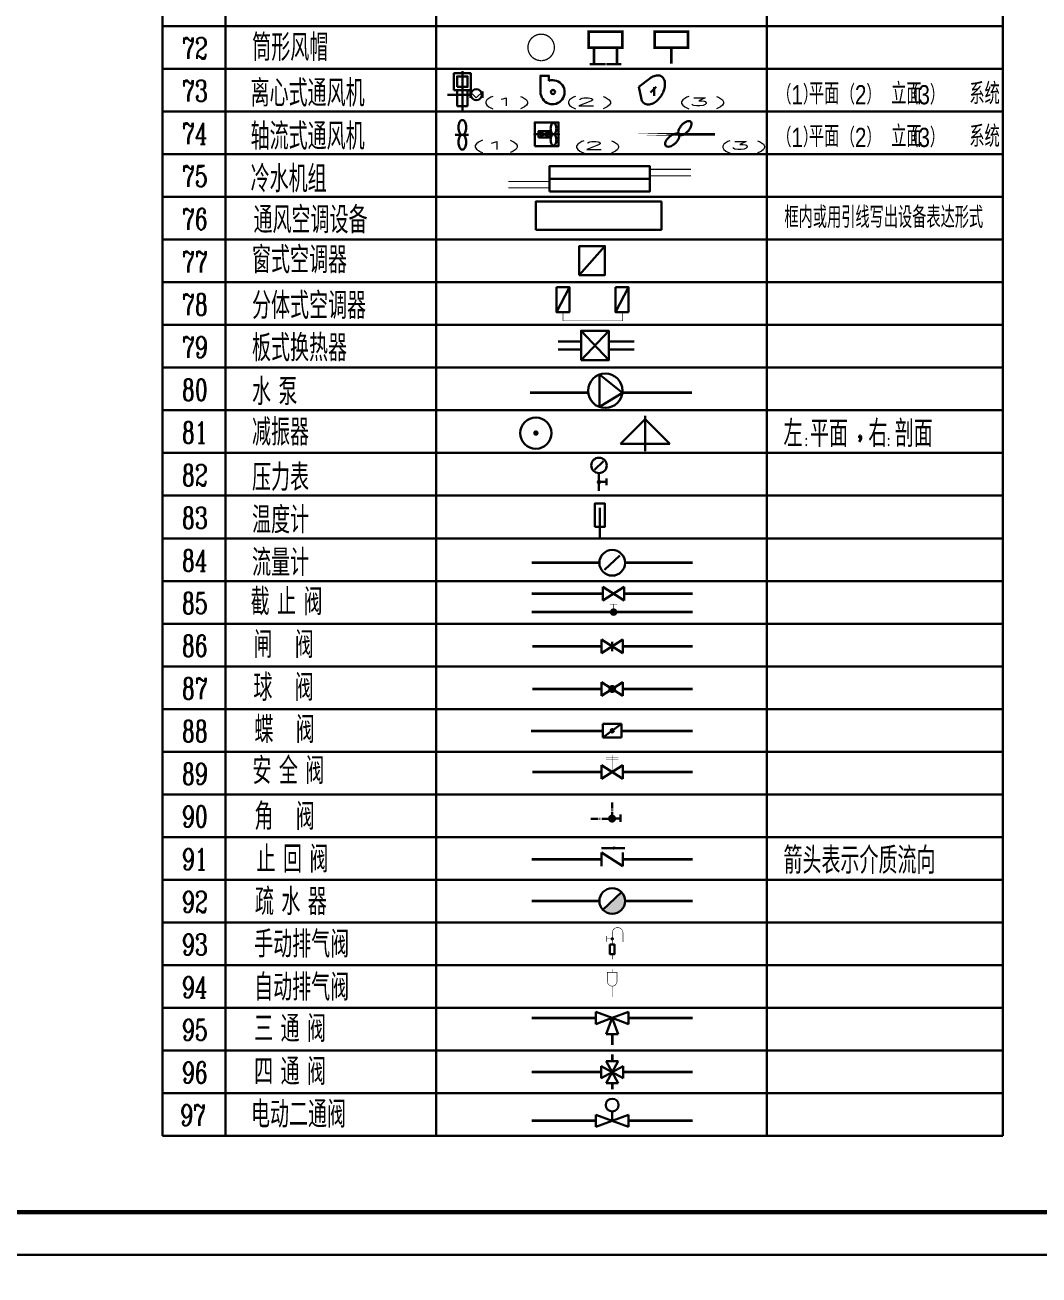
# Model space of a CAD drawing. Extents: x 2246048 to 2442613, y -66234 to 220766.
# Drawn here: x 2299995 to 2323747, y 101491 to 130779 of the extents above; entities that cross this region are included whole.
import ezdxf
from ezdxf.enums import TextEntityAlignment as Align

# ---------------------------------------------------------------- set-up
doc = ezdxf.new("R2010")
doc.units = 0
doc.header["$LTSCALE"] = 1000
doc.header["$MEASUREMENT"] = 0
doc.layers.get('0').update_dxf_attribs({"color": 8})
for name, color, linetype, lineweight in [('ACS_COM', 53, 'Continuous', 30), ('ACS_COM_BZ', 110, 'Continuous', 30), ('ACS_TEXT', 53, 'Continuous', 25)]:
    doc.layers.add(name, color=color, linetype=linetype, lineweight=lineweight)
doc.layers.add('J-图框线', color=4, linetype='Continuous')
doc.styles.add('A', font='COMPLEX', dxfattribs={"width": 0.7})
doc.styles.add('ASC', font='xcsg.shx', dxfattribs={"width": 0.8, "bigfont": '0hztxt.shx'})
doc.styles.add('B', font='TXT.SHX', dxfattribs={"width": 3})
doc.styles.add('D', font='ROMANT')
doc.styles.get("Standard").update_dxf_attribs({"font": 'gbenor.shx', "bigfont": 'gbcbig.shx'})

# ---------------------------------------------------------------- blocks, each defined once
blk = doc.blocks.new('SDDF')
for p, q in [((-2, 1.25), (2, 1.25)), ((2, 1.25), (-2, -1.25)), ((-2, -1.25), (-2, 1.25)), ((2, -1.25), (2, 1.25)), ((-2, -1.25), (2, -1.25))]:
    blk.add_line(p, q)
at = {"const_width": 0.641}
blk.add_lwpolyline([(-0.3, 0, 1.000262), (0.33, 0, 0.999738), (-0.33, 0, -0.999738)], format="xyb", dxfattribs=at)
at = {"width": 0.8, "flags": 1}
for tag, p in [('SX1', (-1.42, 0.08)), ('SX2', (-1.5, -0.5))]:
    blk.add_attdef(tag, p, '', height=0.2, dxfattribs=at)
blk = doc.blocks.new('ZLFJP')
blk.add_line((0, 0), (1, 0))
at = {"color": 4}
blk.add_lwpolyline([(0, -0.5), (1, -0.5), (1, 0.5), (0, 0.5)], close=True, dxfattribs=at)
at = {"color": 7}
blk.add_lwpolyline([(0.161, -0.135), (0.65, -0.135), (0.65, 0.135), (0.161, 0.135)], close=True, dxfattribs=at)
blk.add_lwpolyline([(0.161, -0.135), (0.65, 0.135), (0.65, -0.135), (0.161, 0.135)], dxfattribs=at)
for points in [[(0.788, 0.475, 0.17265), (0.748, 0.461, 0.104567), (0.703, 0.406, 0.065773), (0.678, 0.334, 0.051915), (0.668, 0.238, 0.051915), (0.678, 0.142, 0.065773), (0.703, 0.071, 0.104567), (0.748, 0.016, 0.17265), (0.788, 0.001, 0.17265), (0.829, 0.016, 0.104567), (0.874, 0.071, 0.065773), (0.899, 0.142, 0.051915), (0.909, 0.238, 0.051915), (0.899, 0.334, 0.065773), (0.874, 0.406, 0.104567), (0.829, 0.461, 0.17265)], [(0.788, -0.475, -0.17265), (0.748, -0.461, -0.104567), (0.703, -0.406, -0.065773), (0.678, -0.334, -0.051915), (0.668, -0.238, -0.051915), (0.678, -0.142, -0.065773), (0.703, -0.071, -0.104567), (0.748, -0.016, -0.17265), (0.788, -0.001, -0.17265), (0.829, -0.016, -0.104567), (0.874, -0.071, -0.065773), (0.899, -0.142, -0.051915), (0.909, -0.238, -0.051915), (0.899, -0.334, -0.065773), (0.874, -0.406, -0.104567), (0.829, -0.461, -0.17265)]]:
    blk.add_lwpolyline(points, format="xyb", close=True, dxfattribs=at)
for p in [(0, 0), (1, 0)]:
    blk.add_point(p)
blk = doc.blocks.new('659885+2+')
at = {"layer": 'ACS_COM', "const_width": 12.5}
blk.add_lwpolyline([(113, 113, -1), (-113, 113), (-113, 322), (0, 322), (113, 322)], format="xyb", close=True, dxfattribs=at)
blk.add_lwpolyline([(0, 322), (0, 402)], dxfattribs=at)

msp = doc.modelspace()

# ---------------------------------------------------------------- hatches: boundary and pattern name
at = {"layer": 'ACS_COM'}
h = msp.add_hatch(color=256, dxfattribs=at)
edge = h.paths.add_edge_path()
edge.add_arc((2313440.34, 120072.656), 30, 0, 360)
msp.add_hatch(color=256, dxfattribs=at).paths.add_polyline_path([(2314049.948, 110253.45, 0.188964236), (2313969.904, 110457.682), (2313528.844, 110049.217, 0.682136383)])

# ---------------------------------------------------------------- linework, layer by layer
for p, q in [((2303215.78, 155751.137), (2303215.78, 104751.137)), ((2304689.538, 155751.137), (2304689.538, 104751.137)), ((2309626.325, 155751.137), (2309626.325, 104751.137)), ((2317372.131, 155751.137), (2317372.131, 104751.137)), ((2322900.257, 155751.137), (2322900.257, 104751.137)), ((2303215.78, 130751.137), (2322900.257, 130751.137)), ((2303215.78, 129751.137), (2322900.257, 129751.137)), ((2313222.873, 129857.692), (2313594.338, 129857.692)), ((2313612.42, 129857.692), (2313961.412, 129857.692)), ((2310239.376, 129696.895), (2310239.376, 128776.957)), ((2312057.138, 129591.129), (2312279.095, 129591.129)), ((2312071.465, 129197.09), (2312071.465, 129591.129)), ((2312267.254, 129472.742), (2312267.254, 129588.551)), ((2314374.086, 129332.903), (2314631.339, 129527.798)), ((2310115.065, 129255.207), (2310115.065, 128875.556)), ((2310363.687, 129255.207), (2310363.687, 128875.556)), ((2314424.763, 129069.25), (2314374.086, 129332.903)), ((2314781.079, 129326.211), (2314649.545, 129194.677)), ((2314729.901, 129318.776), (2314729.901, 129121.005)), ((2309890.497, 129144.922), (2310437.643, 129144.922)), ((2310115.065, 128875.556), (2310363.687, 128875.556)), ((2303215.78, 128751.137), (2322900.257, 128751.137)), ((2310386.715, 128206.311), (2310068.259, 128206.311)), ((2303215.78, 127751.137), (2322900.257, 127751.137)), ((2312278.34, 127176.015), (2314632.963, 127176.015)), ((2303215.78, 126751.137), (2322900.257, 126751.137)), ((2303215.78, 125751.137), (2322900.257, 125751.137)), ((2313580.403, 125599.659), (2312978.444, 124919.82)), ((2303215.78, 124751.137), (2322900.257, 124751.137)), ((2312443.876, 124054.253), (2312746.967, 124636.676)), ((2313826.232, 124054.253), (2314129.323, 124636.676)), ((2303215.78, 123751.137), (2322900.257, 123751.137)), ((2313669.19, 123616.184), (2313021.616, 122922.884)), ((2313021.616, 123616.184), (2313669.19, 122922.884)), ((2312481.971, 123361.974), (2313021.616, 123361.974)), ((2313669.19, 123361.974), (2314262.8, 123361.974)), ((2312481.971, 123173.925), (2313021.616, 123173.925)), ((2313669.19, 123173.925), (2314262.8, 123173.925)), ((2303215.78, 122751.137), (2322900.257, 122751.137)), ((2313449.797, 122586.862), (2313449.797, 121830.21)), ((2313449.797, 122586.862), (2313987.361, 122161.628)), ((2313987.361, 122161.628), (2313449.797, 121830.21)), ((2303215.78, 121751.137), (2322900.257, 121751.137)), ((2314523.555, 121625.074), (2314523.555, 120797.123)), ((2314523.555, 121542.08), (2313944.584, 120963.11)), ((2314523.555, 121542.08), (2315102.525, 120963.11)), ((2313944.584, 120963.11), (2315102.525, 120963.11)), ((2303215.78, 120751.137), (2322900.257, 120751.137)), ((2313331.835, 120359.274), (2313548.846, 120560.247)), ((2313440.34, 120279.416), (2313440.34, 119865.897)), ((2313619.117, 120151.988), (2313619.117, 119993.325)), ((2313440.34, 120072.656), (2313619.117, 120072.656)), ((2303215.78, 119751.137), (2322900.257, 119751.137)), ((2313460.668, 118771.427), (2313460.668, 119467.159)), ((2303215.78, 118751.137), (2322900.257, 118751.137)), ((2313568.532, 118010.446), (2313930.216, 118345.401)), ((2303215.78, 117751.137), (2322900.257, 117751.137)), ((2313529.793, 117291.085), (2314029.793, 117612.279)), ((2314029.793, 117291.085), (2313529.793, 117612.279)), ((2313529.793, 117612.279), (2313529.793, 117291.085)), ((2314029.793, 117612.279), (2314029.793, 117291.085)), ((2303215.78, 116751.137), (2322900.257, 116751.137)), ((2313499.374, 116377.975), (2313499.374, 116056.781)), ((2313999.374, 116056.781), (2313499.374, 116377.975)), ((2313499.374, 116056.781), (2313999.374, 116377.975)), ((2313749.374, 116104.96), (2313749.374, 116327.502)), ((2313999.374, 116377.975), (2313999.374, 116056.781)), ((2303215.78, 115751.137), (2322900.257, 115751.137)), ((2313499.374, 115061.078), (2313999.374, 115382.273)), ((2313999.374, 115061.078), (2313499.374, 115382.273)), ((2313499.374, 115382.273), (2313499.374, 115061.078)), ((2313999.374, 115382.273), (2313999.374, 115061.078)), ((2303215.78, 114751.137), (2322900.257, 114751.137)), ((2303215.78, 113751.137), (2322900.257, 113751.137)), ((2313499.374, 113112.627), (2313999.374, 113433.821)), ((2313999.374, 113112.627), (2313499.374, 113433.821)), ((2313499.374, 113433.821), (2313499.374, 113112.627)), ((2313999.374, 113433.821), (2313999.374, 113112.627)), ((2303215.78, 112751.137), (2322900.257, 112751.137)), ((2313749.374, 112421.655), (2313749.374, 112564.838)), ((2313423.447, 112181.159), (2313252.2, 112181.159)), ((2313468.334, 112181.159), (2313448.772, 112181.159)), ((2313746.805, 112181.159), (2313507.989, 112181.159)), ((2313749.374, 112373.574), (2313749.374, 112393.819)), ((2313749.374, 112178.442), (2313749.374, 112343.207)), ((2313800.842, 112184.663), (2313945.483, 112184.663)), ((2313945.483, 112277.575), (2313945.483, 112106.823)), ((2303215.78, 111751.137), (2322900.257, 111751.137)), ((2313497.068, 111494.618), (2314041.908, 111494.618)), ((2313499.374, 111393.69), (2313499.374, 111072.495)), ((2313999.374, 111072.495), (2313499.374, 111393.69)), ((2313999.374, 111393.69), (2313999.374, 111072.495)), ((2303215.78, 110751.137), (2322900.257, 110751.137)), ((2313528.844, 110049.217), (2313969.904, 110457.682)), ((2303215.78, 109751.137), (2322900.257, 109751.137)), ((2303215.78, 108751.137), (2322900.257, 108751.137)), ((2303215.648, 107751.137), (2322900.257, 107751.137)), ((2313367.751, 107655.415), (2313367.751, 107370.929)), ((2313367.751, 107655.415), (2313749.374, 107513.172)), ((2313749.374, 107513.172), (2313367.751, 107370.929)), ((2313607.131, 107131.549), (2313749.374, 107513.172)), ((2314130.997, 107655.415), (2313749.374, 107513.172)), ((2313749.374, 107513.172), (2313891.617, 107131.549)), ((2313749.374, 107513.172), (2314130.997, 107370.929)), ((2314130.997, 107655.415), (2314130.997, 107370.929)), ((2313607.131, 107131.549), (2313891.617, 107131.549)), ((2303215.648, 106751.137), (2322900.257, 106751.137)), ((2313492.751, 106386.697), (2313749.374, 106244.454)), ((2313492.751, 106386.697), (2313492.751, 106102.211)), ((2313607.131, 106501.077), (2313749.374, 106244.454)), ((2313607.131, 106501.077), (2313891.617, 106501.077)), ((2313749.374, 106244.454), (2313891.617, 106501.077)), ((2314005.997, 106386.697), (2313749.374, 106244.454)), ((2314005.997, 106386.697), (2314005.997, 106102.211)), ((2313749.374, 106244.454), (2313492.751, 106102.211)), ((2313607.131, 105987.831), (2313749.374, 106244.454)), ((2313749.374, 106244.454), (2313891.617, 105987.831)), ((2313749.374, 106244.454), (2314005.997, 106102.211)), ((2303215.78, 105751.137), (2322900.257, 105751.137)), ((2313607.131, 105987.831), (2313891.617, 105987.831)), ((2313367.751, 105246.542), (2313749.374, 105104.299)), ((2313367.751, 105246.542), (2313367.751, 104962.055)), ((2313749.374, 105104.299), (2313749.374, 105322.165)), ((2314130.997, 105246.542), (2313749.374, 105104.299)), ((2314130.997, 105246.542), (2314130.997, 104962.055)), ((2313749.374, 105104.299), (2313367.751, 104962.055)), ((2313749.374, 105104.299), (2314130.997, 104962.055)), ((2303215.78, 104751.137), (2322900.257, 104751.137))]:
    msp.add_line(p, q, dxfattribs=at)
at = {"layer": 'ACS_COM', "const_width": 62.5}
for points in [[(2313202.053, 130621.809), (2313983.337, 130621.809), (2313983.337, 130246.809), (2313202.053, 130246.809)], [(2314747.164, 130621.809), (2315528.448, 130621.809), (2315528.448, 130246.809), (2314747.164, 130246.809)], [(2314343.023, 128213.711), (2316161.507, 128213.711)]]:
    msp.add_lwpolyline(points, close=True, dxfattribs=at)
at = {"layer": 'ACS_COM'}
for points, const_width in [([(2312087.056, 129943.945, 667.112599837), (2312085.198, 129943.941, 667.112599837)], 30), ([(2314001.395, 109290.538), (2314001.395, 109506.312, 1), (2313751.395, 109506.312), (2313751.395, 109231.201)], 12.5)]:
    msp.add_lwpolyline(points, format="xyb", dxfattribs=dict(at, const_width=const_width))
for points, const_width in [([(2313327.053, 130246.809), (2313327.053, 129857.692)], 62.5), ([(2313858.337, 130246.809), (2313858.337, 129857.692)], 62.5), ([(2315137.806, 130246.809), (2315137.806, 129875.937)], 62.5), ([(2315596.662, 127397.707), (2314632.963, 127397.707)], 25), ([(2312278.34, 127113.811), (2311314.641, 127113.811)], 25), ([(2315596.662, 127246.697), (2314632.963, 127246.697)], 25), ([(2312278.34, 126962.801), (2311314.641, 126962.801)], 25), ([(2312595.422, 124054.253), (2312595.422, 123846.496), (2313996.575, 123846.496), (2313996.575, 124054.253)], 13.889), ([(2311827.363, 122161.628), (2313187.632, 122161.628)], 62.5), ([(2313987.361, 122161.628), (2315620.242, 122161.628)], 62.5), ([(2311861.104, 118177.924), (2313448.8, 118177.924)], 62.5), ([(2314049.948, 118177.924), (2315637.644, 118177.924)], 62.5), ([(2311861.104, 117451.682), (2313529.793, 117451.682)], 62.5), ([(2314029.793, 117451.682), (2315637.644, 117451.682)], 62.5), ([(2313688.112, 117208.492), (2313871.763, 117208.492)], 12.5), ([(2313783.104, 117022.658), (2313783.104, 117208.492)], 12.5), ([(2311861.104, 117022.658), (2315637.644, 117022.658)], 62.5), ([(2313499.374, 116217.378), (2311876.936, 116217.378)], 62.5), ([(2315637.644, 116217.378), (2313999.374, 116217.378)], 62.5), ([(2313499.374, 115221.675), (2311876.936, 115221.675)], 62.5), ([(2315637.644, 115221.675), (2313999.374, 115221.675)], 62.5), ([(2313531.004, 114234.496), (2311849.386, 114234.496)], 62.5), ([(2315637.644, 114234.496), (2313968.504, 114234.496)], 62.5), ([(2313749.374, 113273.224), (2313749.374, 113672.423)], 12.5), ([(2313605.189, 113617.361), (2313893.848, 113617.361)], 12.5), ([(2313605.189, 113562.536), (2313893.848, 113562.536)], 12.5), ([(2313499.374, 113273.224), (2311876.936, 113273.224)], 62.5), ([(2315637.644, 113273.224), (2313999.374, 113273.224)], 62.5), ([(2313499.374, 111233.093), (2311861.104, 111233.093)], 62.5), ([(2315637.644, 111233.093), (2313999.374, 111233.093)], 62.5), ([(2313448.8, 110253.45), (2311861.104, 110253.45)], 62.5), ([(2315637.644, 110253.45), (2314049.948, 110253.45)], 62.5), ([(2313620.406, 109437.006), (2313620.406, 109367.442), (2313620.406, 109297.879)], 12.5), ([(2313751.395, 109367.442), (2313620.406, 109367.442)], 12.5), ([(2313751.395, 109010.143), (2313751.395, 108885.16)], 12.5), ([(2313749.374, 108004.548), (2313749.374, 108258.995)], 12.5), ([(2311861.104, 107513.172), (2313367.751, 107513.172)], 62.5), ([(2315637.644, 107513.172), (2314130.997, 107513.172)], 62.5), ([(2313749.374, 107131.549), (2313749.374, 106876.482)], 62.5), ([(2313749.374, 106501.077), (2313749.374, 106660.969)], 62.5), ([(2311861.104, 106244.454), (2313492.751, 106244.454)], 62.5), ([(2315637.644, 106244.454), (2314005.997, 106244.454)], 62.5), ([(2313749.374, 105987.831), (2313749.374, 105839.411)], 62.5), ([(2311861.104, 105104.299), (2313367.751, 105104.299)], 62.5), ([(2315637.644, 105104.299), (2314130.997, 105104.299)], 62.5)]:
    msp.add_lwpolyline(points, dxfattribs=dict(at, const_width=const_width))
for points in [[(2310043.191, 129255.207), (2310435.561, 129255.207), (2310435.561, 129647.577), (2310043.191, 129647.577)], [(2310115.065, 129327.081), (2310363.687, 129327.081), (2310363.687, 129575.703), (2310115.065, 129575.703)], [(2312278.34, 126881.304), (2312278.34, 127470.725), (2314632.963, 127470.725), (2314632.963, 126881.304)], [(2311958.594, 125981.94), (2311958.594, 126642.355), (2314902.591, 126642.355), (2314902.591, 125981.94)], [(2312978.444, 124919.82), (2312978.444, 125599.659), (2313580.403, 125599.659), (2313580.403, 124919.82)], [(2312443.876, 124636.676), (2312746.967, 124636.676), (2312746.967, 124054.253), (2312443.876, 124054.253)], [(2313826.232, 124636.676), (2314129.323, 124636.676), (2314129.323, 124054.253), (2313826.232, 124054.253)], [(2313021.616, 122922.884), (2313669.19, 122922.884), (2313669.19, 123616.184), (2313021.616, 123616.184)], [(2313341.251, 119023.939), (2313341.251, 119564.279), (2313580.085, 119564.279), (2313580.085, 119023.939)], [(2313697, 109231.201), (2313804.338, 109231.201), (2313804.338, 109010.143), (2313697, 109010.143)]]:
    msp.add_lwpolyline(points, close=True, dxfattribs=at)
for points, format in [([(2314424.763, 129069.25, 0.059952926), (2314445.196, 129005.39, 0.146049462), (2314503.252, 128939.125, 0.146049462), (2314588.13, 128915.522, 0.10716172), (2314703.847, 128942.901, 0.077054383), (2314807.858, 129014.003, 0.064105817), (2314904.001, 129130.655, 0.064105817), (2314967.463, 129267.854, 0.077054383), (2314986.465, 129392.404, 0.10716172), (2314960.99, 129508.555, 0.146049462), (2314902.933, 129574.819, 0.146049462)], "xyb"), ([(2314902.933, 129574.819, 0.146049462), (2314818.055, 129598.423, 0.10716172), (2314702.338, 129571.044, 0.077054383), (2314598.327, 129499.942, 0.064105817)], "xyb"), ([(2313548.846, 120560.247, 0, 25, 0), (2313407.751, 120429.579, 25, 25, 0)], "xyseb"), ([(2313930.216, 118345.401, 0, 41.667, 0), (2313695.058, 118127.622, 41.667, 41.667, 0)], "xyseb"), ([(2314041.908, 111494.618, 0, 75, 0), (2313766.66, 111494.618, 75, 75, 0)], "xyseb")]:
    msp.add_lwpolyline(points, format=format, dxfattribs=at)
for points in [[(2310239.332, 128206.059, 0.167020187), (2310270.808, 128216.875, 0.105454277), (2310304.161, 128256.578, 0.068066716), (2310323.448, 128308.984, 0.054231683), (2310331.015, 128378.544, 0.054231683), (2310323.448, 128448.103, 0.068066716), (2310304.161, 128500.509, 0.105454277), (2310270.808, 128540.213, 0.167020187), (2310239.332, 128551.029, 0.167020187), (2310207.855, 128540.213, 0.105454277), (2310174.502, 128500.509, 0.068066716), (2310155.216, 128448.103, 0.054231683), (2310147.649, 128378.544, 0.054231683), (2310155.216, 128308.984, 0.068066716), (2310174.502, 128256.578, 0.105454277), (2310207.855, 128216.875, 0.167020187)], [(2315586.852, 128513.944, 0.173857124), (2315552.742, 128527.64, 0.10435561), (2315493.524, 128517.451, 0.065287242), (2315436.771, 128485.799, 0.051433859), (2315376.063, 128430.153, 0.051433859), (2315327.99, 128363.287, 0.065287242), (2315303.274, 128303.187, 0.10435561), (2315300.163, 128243.18, 0.173857124), (2315317.798, 128210.93, 0.173857124), (2315351.908, 128197.233, 0.10435561), (2315411.126, 128207.423, 0.065287242), (2315467.88, 128239.075, 0.051433859), (2315528.588, 128294.721, 0.051433859), (2315576.661, 128361.587, 0.065287242), (2315601.376, 128421.686, 0.10435561), (2315604.488, 128481.694, 0.173857124)], [(2310239.332, 128206.059, 0.167020187), (2310207.855, 128195.243, 0.105454277), (2310174.502, 128155.539, 0.068066716), (2310155.216, 128103.133, 0.054231683), (2310147.649, 128033.574, 0.054231683), (2310155.216, 127964.014, 0.068066716), (2310174.502, 127911.609, 0.105454277), (2310207.855, 127871.905, 0.167020187), (2310239.332, 127861.089, 0.167020187), (2310270.808, 127871.905, 0.105454277), (2310304.161, 127911.609, 0.068066716), (2310323.448, 127964.014, 0.054231683), (2310331.015, 128033.574, 0.054231683), (2310323.448, 128103.133, 0.068066716), (2310304.161, 128155.539, 0.105454277), (2310270.808, 128195.243, 0.167020187)], [(2315005.044, 127946.939, -0.173857124), (2314991.347, 127981.049, -0.10435561), (2315001.537, 128040.267, -0.065287242), (2315033.189, 128097.021, -0.051433859), (2315088.835, 128157.729, -0.051433859), (2315155.701, 128205.802, -0.065287242), (2315215.8, 128230.517, -0.10435561), (2315275.808, 128233.629, -0.173857124), (2315308.058, 128215.993, -0.173857124), (2315321.754, 128181.883, -0.10435561), (2315311.565, 128122.665, -0.065287242), (2315279.913, 128065.912, -0.051433859), (2315224.267, 128005.203, -0.051433859), (2315157.401, 127957.131, -0.065287242), (2315097.301, 127932.415, -0.10435561), (2315037.294, 127929.303, -0.173857124)]]:
    msp.add_lwpolyline(points, format="xyb", close=True, dxfattribs=at)
for points, const_width in [([(2311930.93, 121217.387, 1), (2311993.43, 121217.387, 1)], 62.5), ([(2313739.354, 117022.658, 1), (2313826.854, 117022.658, 1)], 87.5), ([(2313702.499, 115221.675, 1), (2313796.249, 115221.675, 1)], 93.75), ([(2313699.93, 112184.663, 1), (2313793.68, 112184.663, 1)], 93.75), ([(2313732.645, 109367.442, 1), (2313770.145, 109367.442, 1)], 37.5)]:
    msp.add_lwpolyline(points, format="xyb", close=True, dxfattribs=dict(at, const_width=const_width))
for centre, radius in [((2310566.628, 129144.922), 128.985), ((2312361.683, 129207.508), 49), ((2313587.497, 122208.536), 402.606), ((2311962.18, 121217.387), 365.563), ((2313440.34, 120459.76), 180.344), ((2313440.34, 120072.656), 30), ((2313749.374, 118177.924), 300.574), ((2313749.374, 110253.45), 300.574), ((2313749.374, 105472.165), 150)]:
    msp.add_circle(centre, radius, dxfattribs=at)
msp.add_arc((2312352.65, 129204.729), 281.289, 178.4438582, 107.6733555, dxfattribs=at)
at = {"layer": 'J-图框线'}
for points in [[(2274412.576, 101965.792), (2358512.576, 101965.792), (2358512.576, 161365.792), (2274412.576, 161365.792)], [(2274412.576, 17865.792), (2393312.576, 17865.792), (2393312.576, 101965.792), (2274412.576, 101965.792)]]:
    msp.add_lwpolyline(points, close=True, dxfattribs=at)
at = {"layer": 'J-图框线', "const_width": 100}
msp.add_lwpolyline([(2276912.576, 102965.792), (2357512.576, 102965.792), (2357512.576, 160365.792), (2276912.576, 160365.792)], close=True, dxfattribs=at)

# ---------------------------------------------------------------- block references
at = {"layer": 'ACS_COM'}
for name, p, xscale, yscale, zscale in [('ZLFJP', (2311936.461, 128218.859), 555.5555555555038, 555.5555555555038, 555.5555555555038), ('SDDF', (2313749.374, 114244.789), 109.375, 125, 109.375)]:
    msp.add_blockref(name, p, dxfattribs=dict(at, xscale=xscale, yscale=yscale, zscale=zscale))
at = {"layer": 'ACS_COM_BZ'}
msp.add_blockref('659885+2+', (2313749.374, 108258.995), dxfattribs=at)

# ---------------------------------------------------------------- texts
at = {"layer": 'ACS_TEXT'}
for s, height, style, width, p in [('筒形风帽', 625, 'ASC', 0.75, (2305317.88, 129937.65)), ('72', 500, 'A', 0.7, (2303672.088, 129983.093)), ('73', 500, 'A', 0.7, (2303672.088, 128983.093)), ('离心式通风机', 625, 'ASC', 0.75, (2305278.914, 128868.348)), ('立面', 500, 'ASC', 0.75, (2320283.947, 128919.791)), ('系统', 500, 'ASC', 0.75, (2322116.657, 128919.791)), ('（1）    （2）    （3）    ', 450, 'ASC', 0.8, (2317607.81, 128919.791)), ('平面', 500, 'ASC', 0.75, (2318357.041, 128919.791)), ('( )', 187.5, 'B', 3, (2310689.537, 128879.088)), ('1', 187.5, 'B', 3, (2311003.566, 128886.151)), ('( )', 187.5, 'B', 3, (2312626.285, 128879.088)), ('2', 187.5, 'B', 3, (2312899.582, 128886.151)), ('( )', 187.5, 'B', 3, (2315280.011, 128879.088)), ('3', 187.5, 'B', 3, (2315539.233, 128886.151)), ('74', 500, 'A', 0.7, (2303672.088, 127983.093)), ('轴流式通风机', 625, 'ASC', 0.75, (2305278.914, 127856.164)), ('（1）    （2）    （3）    ', 450, 'ASC', 0.8, (2317607.81, 127919.791)), ('平面', 500, 'ASC', 0.75, (2318357.041, 127919.791)), ('立面', 500, 'ASC', 0.75, (2320283.947, 127919.791)), ('系统', 500, 'ASC', 0.75, (2322116.657, 127919.791)), ('( )', 187.5, 'B', 3, (2310446.83, 127854.914)), ('1', 187.5, 'B', 3, (2310781.078, 127861.977)), ('( )', 187.5, 'B', 3, (2312820.673, 127843.078)), ('2', 187.5, 'B', 3, (2313079.895, 127864.205)), ('( )', 187.5, 'B', 3, (2316240.944, 127843.078)), ('3', 187.5, 'B', 3, (2316500.166, 127864.205)), ('75', 500, 'A', 0.7, (2303672.088, 126983.093)), ('冷水机组', 625, 'ASC', 0.75, (2305278.914, 126860.442)), ('通风空调设备', 625, 'ASC', 0.75, (2305347.153, 125898.269)), ('框内或用引线写出设备表达形式', 500, 'ASC', 0.7, (2317784.533, 126023.05)), ('76', 500, 'A', 0.7, (2303672.088, 125983.093)), ('窗式空调器', 625, 'ASC', 0.75, (2305312.899, 124962.278)), ('77', 500, 'A', 0.7, (2303672.088, 124983.093)), ('78', 500, 'A', 0.7, (2303672.088, 123983.093)), ('分体式空调器', 625, 'ASC', 0.75, (2305312.899, 123890.619)), ('79', 500, 'A', 0.7, (2303672.088, 122983.093)), ('板式换热器', 625, 'ASC', 0.75, (2305312.899, 122899.427)), ('80', 500, 'A', 0.7, (2303672.088, 121983.093)), ('水 泵', 625, 'ASC', 0.75, (2305312.899, 121872.142)), ('减振器', 625, 'ASC', 0.75, (2305312.899, 120924.463)), ('左 平面', 625, 'ASC', 0.75, (2317763.016, 120890.021)), ('右 剖面', 625, 'ASC', 0.75, (2319749.529, 120890.021)), ('81', 500, 'A', 0.7, (2303672.088, 120983.093)), (',', 625, 'A', 0.7, (2319479.922, 121013.155)), ('82', 500, 'A', 0.7, (2303672.088, 119983.093)), ('压力表', 625, 'ASC', 0.75, (2305312.899, 119863.026)), ('温度计', 625, 'ASC', 0.75, (2305312.899, 118867.304)), ('83', 500, 'A', 0.7, (2303672.088, 118983.093)), ('84', 500, 'A', 0.7, (2303672.088, 117983.093)), ('流量计', 625, 'ASC', 0.75, (2305312.899, 117867.304)), ('85', 500, 'A', 0.7, (2303672.088, 116983.093)), ('截 止 阀', 625, 'ASC', 0.75, (2305280.527, 116949.536)), ('闸   阀', 625, 'ASC', 0.75, (2305347.126, 115944.503)), ('86', 500, 'A', 0.7, (2303672.088, 115983.093)), ('87', 500, 'A', 0.7, (2303672.088, 114983.093)), ('球   阀', 625, 'ASC', 0.75, (2305343.96, 114942.282)), ('蝶   阀', 625, 'ASC', 0.75, (2305369.291, 113954.072)), ('88', 500, 'A', 0.7, (2303672.088, 113983.093)), ('安 全 阀', 625, 'ASC', 0.75, (2305321.795, 112991.9)), ('89', 500, 'A', 0.7, (2303672.088, 112983.093)), ('90', 500, 'A', 0.7, (2303672.088, 111983.093)), ('角   阀', 625, 'ASC', 0.75, (2305369.291, 111919.824)), ('止 回 阀', 625, 'ASC', 0.75, (2305418.301, 110918.446)), ('91', 500, 'A', 0.7, (2303672.088, 110983.093)), ('箭头表示介质流向', 625, 'ASC', 0.75, (2317760.869, 110890.021)), ('92', 500, 'A', 0.7, (2303672.088, 109983.093)), ('疏 水 器', 625, 'ASC', 0.75, (2305380.304, 109924.082)), ('手动排气阀', 625, 'ASC', 0.75, (2305362.895, 108927.5)), ('93', 500, 'A', 0.7, (2303672.088, 108983.093)), ('94', 500, 'A', 0.7, (2303672.088, 107983.093)), ('自动排气阀', 625, 'ASC', 0.75, (2305362.895, 107917.849)), ('三 通 阀', 625, 'ASC', 0.75, (2305362.895, 106947.453)), ('95', 500, 'A', 0.7, (2303672.088, 106983.093)), ('四 通 阀', 625, 'ASC', 0.75, (2305362.895, 105941.582)), ('96', 500, 'A', 0.7, (2303672.088, 105983.093)), ('97', 500, 'A', 0.7, (2303630.343, 104983.093)), ('电动二通阀', 625, 'ASC', 0.75, (2305288.846, 104941.087))]:
    msp.add_text(s, height=height, dxfattribs=dict(at, style=style, width=width)).set_placement(p)
at = {"layer": 'ACS_TEXT', "style": 'B', "width": 3}
msp.add_text('M', height=150, dxfattribs=at).set_placement((2310566.628, 129144.922), align=Align.MIDDLE)
at = {"layer": 'ACS_TEXT', "style": 'D'}
for p in [(2318241.17, 120924.516), (2320169.685, 120924.516)]:
    msp.add_text(':', height=250, dxfattribs=at).set_placement(p)

doc.saveas('drawing.dxf')
